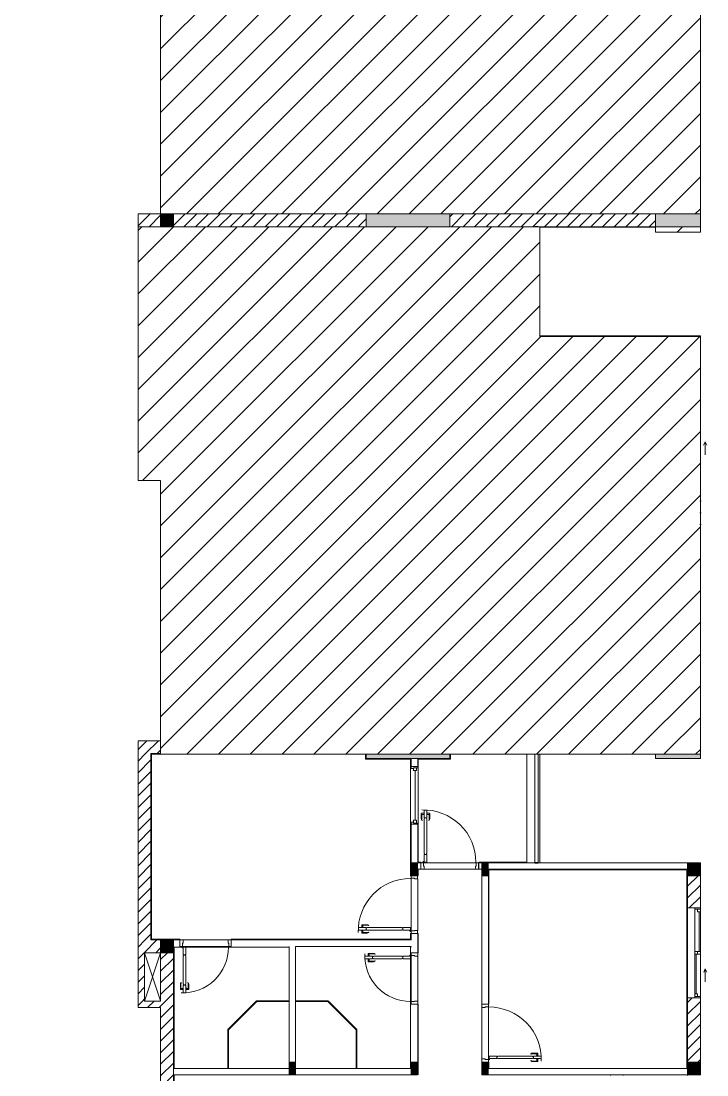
# Model space of a CAD drawing. Header units: millimetres. Extents: x 31444 to 224909, y 392 to 78637.
# Drawn here: x 214236 to 224909, y 48437 to 64837 of the extents above; entities that cross this region are included whole.
import ezdxf

# ---------------------------------------------------------------- set-up
doc = ezdxf.new("R2010")
doc.units = ezdxf.units.MM
doc.linetypes.add('IMPORT-Dash _2_', pattern=[6, 3, -3])
for name, color, linetype, lineweight in [('0-2', 130, 'Continuous', 9), ('A-DETL-GENF-6', 20, 'Continuous', 9), ('A-DETL-GENF-7', 130, 'Continuous', 9), ('A-DETL-THIN-3', 151, 'Continuous', 9), ('A-DOOR-2', 130, 'Continuous', 9), ('A-FLOR-1', 130, 'Continuous', 9), ('A-FLOR-HRAL-5', 130, 'Continuous', 9), ('A-GLAZ-6', 130, 'Continuous', 9), ('A-GLAZ-CURT-4', 130, 'Continuous', 9), ('A-WALL-1', 130, 'Continuous', 9), ('A-WALL-PATT-3', 130, 'Continuous', 9), ('A_1404_dwg-1', 130, 'Continuous', 9), ('I-WALL', 130, 'Continuous', 9), ('I-WALL-1', 130, 'Continuous', 9), ('S-COLS-1', 130, 'Continuous', 9), ('S-COLS-11', 130, 'IMPORT-Dash _2_', 9), ('S-COLS-2', 130, 'Continuous', 9), ('S-COLS-4', 130, 'Continuous', 9), ('S-COLS-HDLN-2', 130, 'IMPORT-Dash _2_', 9)]:
    doc.layers.add(name, color=color, linetype=linetype, lineweight=lineweight)
pattern_1 = [(45, (0, 0), (-90.50967, 90.50967), [])]

# ---------------------------------------------------------------- blocks, each defined once
blk = doc.blocks.new('A_1404_dwg_NCV_TKTC_KET CAU_rvt-1-TKTC_MB HOÀN THIỆN SÀN TẦNG 3-4-4819833-KeyPlan-CH3')
at = {"layer": 'S-COLS-1'}
for points in [[(123353, 61637), (123353, 61837), (122053, 61837), (122053, 61637)], [(127253, 61562), (127252, 61837), (126553, 61837), (126553, 61637), (127252, 61637), (127252, 61562)], [(122863, 53362), (123353, 53362), (123353, 53427), (122053, 53427), (122053, 53362), (122853, 53362)], [(126553, 53362), (127253, 53362), (127252, 53427), (126553, 53427)]]:
    blk.add_hatch(color=256, dxfattribs=at).paths.add_polyline_path(points)
at = {"layer": 'S-COLS-2'}
for p, q in [((122053, 61837), (122053, 61637)), ((123353, 61637), (123353, 61837)), ((126553, 61837), (126553, 61637)), ((127253, 61562), (127253, 61912))]:
    blk.add_line(p, q, dxfattribs=at)
at = {"layer": 'S-COLS-2', "flags": 128}
blk.add_lwpolyline([(126553, 53427), (126553, 53362), (127253, 53362), (127253, 53712)], dxfattribs=at)
blk = doc.blocks.new('A_1404_dwg_DOOR_CW_01 CANH MO-PANEL KINH - DIW_01-900x2200-CỬA GỖ VÂN LAMINATE-V95-TKTC_MB HOÀN THIỆN SÀN TẦNG 3-4-4819903-KeyPlan-CH3')
at = {"layer": 'A-DETL-GENF-7'}
for p, q in [((38814, 28421), (38818, 28414)), ((38840, 28429), (38919, 28429)), ((38902, 28421), (38840, 28421)), ((38906, 28386), (38906, 28417)), ((38923, 28386), (38923, 28425)), ((38814, 28307), (38818, 28314)), ((38902, 28307), (38840, 28307)), ((38840, 28299), (38919, 28299)), ((38906, 28342), (38906, 28311)), ((38923, 28342), (38923, 28303))]:
    blk.add_line(p, q, dxfattribs=at)
at = {"layer": 'A-DETL-GENF-7', "flags": 128}
for points in [[(38285, 28344), (38285, 28384), (38165, 28384), (38165, 28344)], [(38299, 28350), (38299, 28344), (38841, 28344), (38841, 28350), (38855, 28350), (38855, 28378), (38841, 28378), (38841, 28384), (38299, 28384), (38299, 28378), (38285, 28378), (38285, 28350)], [(38975, 28384), (38975, 28344), (38855, 28344), (38855, 28384)], [(38895, 28386), (38895, 28384), (38934, 28384), (38934, 28386)], [(38895, 28342), (38895, 28344), (38934, 28344), (38934, 28342)]]:
    blk.add_lwpolyline(points, close=True, dxfattribs=at)
at = {"layer": 'A-DETL-GENF-7'}
blk.add_circle((38163, 28394), 10, dxfattribs=at)
for centre, radius, start, end in [((38163, 28394), 814, 270, 2), ((38840, 28384), 45, 90, 125), ((38840, 28384), 37, 90, 125), ((38902, 28417), 4, 0, 90), ((38919, 28425), 4, 0, 90), ((38840, 28344), 45, 235, 270), ((38840, 28344), 37, 235, 270), ((38902, 28311), 4, 270, 0), ((38919, 28303), 4, 270, 0)]:
    blk.add_arc(centre, radius, start, end, dxfattribs=at)
at = {"layer": 'A-DOOR-2'}
blk.add_line((38153, 28394), (38153, 28369), dxfattribs=at)
at = {"layer": 'A-DOOR-2', "flags": 128}
blk.add_lwpolyline([(38053, 28437), (38053, 28387), (38103, 28387), (38103, 28397), (38153, 28397), (38153, 28437)], close=True, dxfattribs=at)
blk.add_lwpolyline([(38153, 27537), (38153, 27577), (38103, 27577), (38103, 27587), (38053, 27587), (38053, 27537)], dxfattribs=at)
blk = doc.blocks.new('A_1404_dwg_DOOR_CW_01 CANH MO-PANEL KINH - DIG_02-800x2200-CỬA NHÔM KÍNH-V60-TKTC_MB HOÀN THIỆN SÀN TẦNG 3-4-4819851-KeyPlan-CH3')
at = {"layer": 'A-DETL-GENF-7'}
for p, q in [((104713, 29524), (104713, 29603)), ((104756, 29607), (104717, 29607)), ((104721, 29586), (104721, 29524)), ((104756, 29590), (104725, 29590)), ((104800, 29607), (104839, 29607)), ((104800, 29590), (104831, 29590)), ((104835, 29586), (104835, 29524)), ((104843, 29524), (104843, 29603)), ((104721, 29498), (104728, 29503)), ((104835, 29498), (104828, 29503))]:
    blk.add_line(p, q, dxfattribs=at)
at = {"layer": 'A-DETL-GENF-7', "flags": 128}
for points in [[(104756, 29579), (104758, 29579), (104758, 29619), (104756, 29619)], [(104798, 29659), (104758, 29659), (104758, 29539), (104798, 29539)], [(104764, 29083), (104758, 29083), (104758, 29525), (104764, 29525), (104764, 29539), (104792, 29539), (104792, 29525), (104798, 29525), (104798, 29083), (104792, 29083), (104792, 29069), (104764, 29069)], [(104800, 29579), (104798, 29579), (104798, 29619), (104800, 29619)], [(104758, 29069), (104798, 29069), (104798, 28949), (104758, 28949)]]:
    blk.add_lwpolyline(points, close=True, dxfattribs=at)
at = {"layer": 'A-DETL-GENF-7'}
blk.add_circle((104808, 28947), 10, dxfattribs=at)
for centre, radius, start, end in [((104808, 28947), 714, 88, 180), ((104717, 29603), 4, 90, 180), ((104758, 29524), 45, 180, 215), ((104725, 29586), 4, 90, 180), ((104758, 29524), 37, 180, 215), ((104798, 29524), 37, 325, 0), ((104831, 29586), 4, 0, 90), ((104798, 29524), 45, 325, 0), ((104839, 29603), 4, 0, 90)]:
    blk.add_arc(centre, radius, start, end, dxfattribs=at)
at = {"layer": 'A-DOOR-2'}
blk.add_line((104808, 28937), (104783, 28937), dxfattribs=at)
at = {"layer": 'A-DOOR-2', "flags": 128}
for points in [[(104051, 28837), (104051, 28937), (104091, 28937), (104091, 28887), (104101, 28887), (104101, 28837)], [(104801, 28837), (104801, 28887), (104811, 28887), (104811, 28937), (104851, 28937), (104851, 28837)]]:
    blk.add_lwpolyline(points, close=True, dxfattribs=at)
blk = doc.blocks.new('A_1404_dwg_DOOR_CW_01 CANH MO-PANEL KINH - DIW_01-900x2200-CỬA GỖ VÂN LAMINATE-553375-TKTC_MB HOÀN THIỆN SÀN TẦNG 3-4-4819841-KeyPlan-CH3')
at = {"layer": 'A-DETL-GENF-7'}
for p, q in [((49615, 40124), (49615, 40203)), ((49658, 40207), (49619, 40207)), ((49623, 40186), (49623, 40124)), ((49658, 40190), (49627, 40190)), ((49702, 40207), (49741, 40207)), ((49702, 40190), (49733, 40190)), ((49737, 40186), (49737, 40124)), ((49745, 40124), (49745, 40203)), ((49623, 40098), (49629, 40103)), ((49736, 40098), (49730, 40103))]:
    blk.add_line(p, q, dxfattribs=at)
at = {"layer": 'A-DETL-GENF-7', "flags": 128}
for points in [[(49658, 40179), (49660, 40179), (49660, 40219), (49658, 40219)], [(49700, 40259), (49660, 40259), (49660, 40139), (49700, 40139)], [(49702, 40179), (49700, 40179), (49700, 40219), (49702, 40219)], [(49666, 39583), (49660, 39583), (49660, 40125), (49666, 40125), (49666, 40139), (49694, 40139), (49694, 40125), (49700, 40125), (49700, 39583), (49694, 39583), (49694, 39569), (49666, 39569)], [(49660, 39569), (49700, 39569), (49700, 39449), (49660, 39449)]]:
    blk.add_lwpolyline(points, close=True, dxfattribs=at)
at = {"layer": 'A-DETL-GENF-7'}
blk.add_circle((49710, 39447), 10, dxfattribs=at)
for centre, radius, start, end in [((49710, 39447), 814, 88, 180), ((49619, 40203), 4, 90, 180), ((49627, 40186), 4, 90, 180), ((49733, 40186), 4, 0, 90), ((49741, 40203), 4, 0, 90), ((49660, 40124), 45, 180, 215), ((49660, 40124), 37, 180, 215), ((49700, 40124), 37, 325, 0), ((49700, 40124), 45, 325, 0)]:
    blk.add_arc(centre, radius, start, end, dxfattribs=at)
at = {"layer": 'A-DOOR-2'}
blk.add_line((49710, 39437), (49685, 39437), dxfattribs=at)
at = {"layer": 'A-DOOR-2', "flags": 128}
for points in [[(48853, 39337), (48853, 39437), (48893, 39437), (48893, 39387), (48903, 39387), (48903, 39337)], [(49703, 39337), (49703, 39387), (49713, 39387), (49713, 39437), (49753, 39437), (49753, 39337)]]:
    blk.add_lwpolyline(points, close=True, dxfattribs=at)
blk = doc.blocks.new('A_1404_dwg_M_Fixed - 900 x 1400-901191-TKTC_MB HOÀN THIỆN SÀN TẦNG 3-4-4819853-KeyPlan-CH3')
at = {"layer": 'A-GLAZ-6'}
blk.add_line((107014, 28878), (107788, 28878), dxfattribs=at)
at = {"layer": 'A-GLAZ-6', "flags": 128}
for points in [[(106983, 28900), (106983, 28937), (106951, 28937)], [(106951, 28837), (106970, 28837), (106970, 28900), (107014, 28900), (107014, 28856), (106970, 28856)], [(107832, 28856), (107788, 28856), (107788, 28900), (107832, 28900), (107832, 28837), (107849, 28837)], [(107819, 28900), (107819, 28937), (107851, 28937)]]:
    blk.add_lwpolyline(points, dxfattribs=at)
blk = doc.blocks.new('A_1404_dwg_Railing - 50 x 10mm-901205-TKTC_MB HOÀN THIỆN SÀN TẦNG 3-4-4819863-KeyPlan-CH3')
at = {"layer": 'A-FLOR-HRAL-5', "flags": 128}
blk.add_lwpolyline([(107983, 24612), (107983, 24562), (107973, 24562), (107973, 24612)], close=True, dxfattribs=at)
blk = doc.blocks.new('A_1404_dwg_Railing - Railing-884429-TKTC_MB HOÀN THIỆN SÀN TẦNG 3-4-4819907-KeyPlan-CH3')
at = {"layer": 'A-FLOR-HRAL-5'}
for p, q in [((124678, 53427), (124678, 51741)), ((124728, 51741), (124728, 53427))]:
    blk.add_line(p, q, dxfattribs=at)
at = {"rotation": 90.00000000000074}
blk.add_blockref('A_1404_dwg_Railing - 50 x 10mm-901205-TKTC_MB HOÀN THIỆN SÀN TẦNG 3-4-4819863-KeyPlan-CH3', (149289, -56241), dxfattribs=at)
blk = doc.blocks.new('A_1404_dwg_System Panel - Glazed-901218-TKTC_MB HOÀN THIỆN SÀN TẦNG 3-4-4819900-KeyPlan-CH3')
at = {"layer": 'A-GLAZ-CURT-4'}
blk.add_hatch(color=256, dxfattribs=at).paths.add_polyline_path([(40998, 48549), (41008, 48549), (41003, 49140), (40998, 49136)])
blk.add_line((41008, 48549), (41008, 49140), dxfattribs=at)
at = {"layer": 'A-GLAZ-CURT-4', "flags": 128}
blk.add_lwpolyline([(40998, 49138), (40998, 48549), (41008, 48549)], dxfattribs=at)
blk = doc.blocks.new('A_1404_dwg_System Panel - Glazed-901219-TKTC_MB HOÀN THIỆN SÀN TẦNG 3-4-V107-KeyPlan-CH3')
at = {"layer": 'A-GLAZ-CURT-4'}
blk.add_hatch(color=256, dxfattribs=at).paths.add_polyline_path([(39447, 29483), (39450, 29494), (39003, 29934), (38999, 29931), (39410, 29519)])
blk.add_line((38999, 29931), (39447, 29483), dxfattribs=at)
at = {"layer": 'A-GLAZ-CURT-4', "flags": 128}
blk.add_lwpolyline([(39452, 29492), (39006, 29938), (38999, 29931)], dxfattribs=at)
blk = doc.blocks.new('A_1404_dwg_System Panel - Glazed-901217-TKTC_MB HOÀN THIỆN SÀN TẦNG 3-4-V108-KeyPlan-CH3')
at = {"layer": 'A-GLAZ-CURT-4'}
blk.add_hatch(color=256, dxfattribs=at).paths.add_polyline_path([(39454, 29482), (39953, 29482), (39953, 29492), (39450, 29487), (39450, 29482)])
at = {"layer": 'A-GLAZ-CURT-4', "flags": 128}
blk.add_lwpolyline([(39450, 29482), (39953, 29482), (39953, 29492), (39450, 29492)], close=True, dxfattribs=at)
blk = doc.blocks.new('A_1404_dwg_G1_SOF - BO TRU - 100x200-746114-TKTC_MB HOÀN THIỆN SÀN TẦNG 3-4-4819846-KeyPlan-CH3')
at = {"layer": 'S-COLS-1'}
blk.add_hatch(color=256, dxfattribs=at).paths.add_polyline_path([(49953, 40037), (49953, 40237), (49853, 40237), (49853, 40037)])
at = {"layer": 'S-COLS-1', "flags": 128}
blk.add_lwpolyline([(49853, 40037), (49853, 40237), (49953, 40237), (49953, 40037)], close=True, dxfattribs=at)
at = {"layer": 'S-COLS-HDLN-2'}
for p, q in [((49953, 40037), (49853, 40237)), ((49853, 40037), (49953, 40237))]:
    blk.add_line(p, q, dxfattribs=at)
blk = doc.blocks.new('A_1404_dwg_DOOR_CW_01 CANH MO-PANEL KINH - DIG_01-900x2200-CỬA NHÔM KÍNH-901226-TKTC_MB HOÀN THIỆN SÀN TẦNG 3-4-4819905-KeyPlan-CH3')
at = {"layer": 'A-DETL-GENF-7'}
for p, q in [((37865, 26650), (37865, 26570)), ((37873, 26676), (37879, 26671)), ((37873, 26587), (37873, 26650)), ((37908, 26583), (37877, 26583)), ((37952, 26583), (37983, 26583)), ((37986, 26676), (37980, 26671)), ((37987, 26587), (37987, 26650)), ((37995, 26650), (37995, 26570)), ((37908, 26566), (37869, 26566)), ((37952, 26566), (37991, 26566))]:
    blk.add_line(p, q, dxfattribs=at)
at = {"layer": 'A-DETL-GENF-7', "flags": 128}
for points in [[(37910, 27205), (37950, 27205), (37950, 27325), (37910, 27325)], [(37916, 27191), (37910, 27191), (37910, 26649), (37916, 26649), (37916, 26635), (37944, 26635), (37944, 26649), (37950, 26649), (37950, 27191), (37944, 27191), (37944, 27205), (37916, 27205)], [(37908, 26595), (37910, 26595), (37910, 26555), (37908, 26555)], [(37950, 26515), (37910, 26515), (37910, 26635), (37950, 26635)], [(37952, 26595), (37950, 26595), (37950, 26555), (37952, 26555)]]:
    blk.add_lwpolyline(points, close=True, dxfattribs=at)
at = {"layer": 'A-DETL-GENF-7'}
blk.add_circle((37960, 27327), 10, dxfattribs=at)
for centre, radius, start, end in [((37960, 27327), 814, 180, 272), ((37910, 26650), 45, 145, 180), ((37869, 26570), 4, 180, 270), ((37910, 26650), 37, 145, 180), ((37877, 26587), 4, 180, 270), ((37950, 26650), 37, 0, 35), ((37983, 26587), 4, 270, 0), ((37950, 26650), 45, 0, 35), ((37991, 26570), 4, 270, 0)]:
    blk.add_arc(centre, radius, start, end, dxfattribs=at)
at = {"layer": 'A-DOOR-2'}
blk.add_line((37960, 27337), (37935, 27337), dxfattribs=at)
at = {"layer": 'A-DOOR-2', "flags": 128}
for points in [[(37153, 27437), (37103, 27437), (37103, 27337), (37143, 27337), (37143, 27387), (37153, 27387)], [(38003, 27437), (37953, 27437), (37953, 27387), (37963, 27387), (37963, 27337), (38003, 27337)]]:
    blk.add_lwpolyline(points, close=True, dxfattribs=at)
blk = doc.blocks.new('A_1404_dwg_System Panel - Glazed-901212-TKTC_MB HOÀN THIỆN SÀN TẦNG 3-4-V109-KeyPlan-CH3')
at = {"layer": 'A-GLAZ-CURT-4'}
blk.add_hatch(color=256, dxfattribs=at).paths.add_polyline_path([(40551, 29482), (40555, 29487), (40551, 29492), (40053, 29492), (40053, 29482)])
at = {"layer": 'A-GLAZ-CURT-4', "flags": 128}
blk.add_lwpolyline([(40553, 29492), (40053, 29492), (40053, 29482), (40555, 29482)], dxfattribs=at)
blk = doc.blocks.new('A_1404_dwg_System Panel - Glazed-901210-TKTC_MB HOÀN THIỆN SÀN TẦNG 3-4-4819895-KeyPlan-CH3')
at = {"layer": 'A-GLAZ-CURT-4'}
blk.add_hatch(color=256, dxfattribs=at).paths.add_polyline_path([(39008, 48549), (39003, 49140), (38998, 49140), (38999, 48549)])
blk.add_line((39008, 48549), (39008, 49138), dxfattribs=at)
at = {"layer": 'A-GLAZ-CURT-4', "flags": 128}
blk.add_lwpolyline([(38998, 49140), (38998, 48549), (39008, 48549)], dxfattribs=at)
blk = doc.blocks.new('A_1404_dwg_System Panel - Glazed-901211-TKTC_MB HOÀN THIỆN SÀN TẦNG 3-4-V110-KeyPlan-CH3')
at = {"layer": 'A-GLAZ-CURT-4'}
blk.add_hatch(color=256, dxfattribs=at).paths.add_polyline_path([(40558, 29483), (41003, 29934), (40998, 29936), (40555, 29487)])
at = {"layer": 'A-GLAZ-CURT-4', "flags": 128}
blk.add_lwpolyline([(40999, 29938), (40551, 29490), (40558, 29483), (41006, 29931)], close=True, dxfattribs=at)
blk = doc.blocks.new('A_1404_dwg_Railing - 50 x 10mm-901205-TKTC_MB HOÀN THIỆN SÀN TẦNG 3-4-V113-KeyPlan-CH3')
at = {"layer": 'A-FLOR-HRAL-5'}
blk.add_line((124678, 61640), (124728, 61640), dxfattribs=at)
blk = doc.blocks.new('A_1404_dwg_Railing - Railing-1015808-TKTC_MB HOÀN THIỆN SÀN TẦNG 3-4-4819942-KeyPlan-CH3')
blk.add_blockref('A_1404_dwg_Railing - 50 x 10mm-901205-TKTC_MB HOÀN THIỆN SÀN TẦNG 3-4-V113-KeyPlan-CH3', (0, 0))
blk = doc.blocks.new('A_1404_dwg_NCV_TKTC_TANG 3 - 4_rvt-1-TKTC_MB HOÀN THIỆN SÀN TẦNG 3-4-4819943-KeyPlan-CH3')
at = {"layer": 'A-WALL-PATT-3'}
for points in [[(118703, 50547), (118713, 50547), (118713, 53437), (118703, 53437), (118703, 53427)], [(118713, 53427), (118852, 53427), (118852, 53437), (118713, 53437)], [(122053, 53352), (122053, 53427), (122043, 53427), (122043, 53352)], [(122743, 53352), (122753, 53352), (122753, 53362), (122053, 53362), (122053, 53352)], [(122903, 53352), (123363, 53352), (123363, 53362), (122863, 53362), (122863, 53352)], [(123363, 53362), (123363, 53427), (123353, 53427), (123353, 53362)], [(124425, 51627), (127053, 51627), (127053, 51637), (123953, 51637), (123953, 51627), (123963, 51627)]]:
    blk.add_hatch(color=256, dxfattribs=at).paths.add_polyline_path(points)
h = blk.add_hatch(color=256, dxfattribs=at)
h.paths.add_polyline_path([(122743, 50547), (122753, 50547), (122753, 50637), (122743, 50637)])
h.paths.add_polyline_path([(122743, 51537), (122753, 51537), (122753, 52337), (122743, 52337), (122743, 51637)])
h.paths.add_polyline_path([(122753, 53237), (122753, 53352), (122743, 53352), (122743, 53237)])
h = blk.add_hatch(color=256, dxfattribs=at)
h.paths.add_polyline_path([(122863, 51747), (122863, 52337), (122853, 52337), (122853, 51747)])
h.paths.add_polyline_path([(122863, 53237), (122863, 53362), (122853, 53362), (122853, 53237)])
h = blk.add_hatch(color=256, dxfattribs=at)
h.paths.add_polyline_path([(124425, 51737), (124553, 51737), (124553, 51747), (123803, 51747), (123803, 51737), (123953, 51737)])
h.paths.add_polyline_path([(122903, 51737), (122903, 51747), (122853, 51747), (122853, 51737), (122863, 51737)])
h = blk.add_hatch(color=256, dxfattribs=at)
h.paths.add_polyline_path([(122863, 48437), (122863, 49537), (122853, 49537), (122853, 48437)])
h.paths.add_polyline_path([(122863, 50337), (122863, 50637), (122853, 50637), (122853, 50337)])
h.paths.add_polyline_path([(122853, 51537), (122863, 51537), (122863, 51637), (122853, 51637)])
h = blk.add_hatch(color=256, dxfattribs=at)
h.paths.add_polyline_path([(123963, 48547), (123963, 48637), (123953, 48637), (123953, 48547)])
h.paths.add_polyline_path([(123953, 49537), (123963, 49537), (123963, 51627), (123953, 51627), (123953, 51537)])
h = blk.add_hatch(color=256, dxfattribs=at)
h.paths.add_polyline_path([(127053, 48537), (127053, 49635), (127043, 49635), (127043, 48537)])
h.paths.add_polyline_path([(127043, 51035), (127053, 51037), (127053, 51627), (127043, 51627), (127043, 51037)])
h = blk.add_hatch(color=256, dxfattribs=at)
h.paths.add_polyline_path([(119052, 50537), (119153, 50537), (119153, 50547), (118703, 50547), (118703, 50537), (118852, 50537)])
h.paths.add_polyline_path([(119953, 50537), (122753, 50537), (122753, 50547), (119953, 50547)])
h = blk.add_hatch(color=256, dxfattribs=at)
h.paths.add_polyline_path([(119063, 45437), (119063, 45587), (119053, 45587), (119053, 45437), (119063, 45437)])
h.paths.add_polyline_path([(119063, 46677), (119063, 48437), (119053, 48437), (119053, 46677)])
at = {"layer": 'A-FLOR-1'}
for p, q in [((122753, 50677), (122753, 51497)), ((123753, 51637), (122953, 51637)), ((122853, 51487), (122853, 50687)), ((119193, 50437), (119913, 50437)), ((122753, 50297), (122753, 49577)), ((123853, 48687), (123853, 49487)), ((123953, 49497), (123953, 48677)), ((119053, 48547), (119053, 48537)), ((119903, 48537), (119903, 48549)), ((121903, 48549), (121903, 48537)), ((125853, 48427), (125853, 48437)), ((126053, 48437), (126053, 48427)), ((127053, 48427), (127053, 48437))]:
    blk.add_line(p, q, dxfattribs=at)
at = {"layer": 'A-FLOR-1', "flags": 128}
for points in [[(119203, 50537), (119903, 50537)], [(122853, 50287), (122853, 49587)]]:
    blk.add_lwpolyline(points, close=True, dxfattribs=at)
at = {"layer": 'A-WALL-1'}
for p, q in [((127053, 59937), (124753, 59937)), ((127053, 59929), (127053, 59937)), ((122753, 53352), (122753, 53237)), ((122853, 53237), (122853, 53362)), ((124553, 51747), (124553, 53427)), ((124753, 53427), (124753, 51737)), ((122753, 53237), (122853, 53237)), ((122853, 52337), (122753, 52337)), ((122753, 52337), (122753, 51737)), ((122853, 51747), (122853, 52337)), ((122853, 51737), (122853, 51747)), ((122903, 51737), (122853, 51737)), ((122903, 51637), (122903, 51737)), ((122943, 51737), (123763, 51737)), ((123803, 51737), (123803, 51637)), ((123853, 51737), (123803, 51737)), ((124678, 51737), (123953, 51737)), ((127053, 51737), (124728, 51737)), ((127053, 51637), (127053, 51737)), ((122753, 50677), (122753, 51497)), ((122853, 51637), (122863, 51637)), ((122863, 51637), (122903, 51637)), ((123753, 51637), (122953, 51637)), ((123803, 51637), (123843, 51637)), ((123843, 51637), (123853, 51637)), ((123953, 51536), (123853, 51536)), ((123953, 51637), (127053, 51637)), ((123953, 49537), (123953, 51536)), ((122853, 51487), (122853, 50687)), ((119053, 50537), (119053, 50437)), ((119153, 50537), (119053, 50537)), ((119153, 50437), (119153, 50537)), ((119203, 50537), (119903, 50537)), ((119953, 50537), (119953, 50437)), ((120853, 50537), (119953, 50537)), ((122853, 50637), (122753, 50637)), ((122753, 50637), (122753, 50547)), ((122853, 50337), (122853, 50637)), ((120853, 50437), (120853, 49592)), ((122753, 50337), (122853, 50337)), ((122853, 50287), (122853, 49587)), ((120853, 49592), (120853, 49582)), ((120853, 49582), (120853, 48637)), ((120953, 49582), (120953, 49592)), ((120953, 48637), (120953, 49582)), ((122853, 49537), (122753, 49537)), ((122853, 48637), (122853, 49537)), ((123853, 49537), (123953, 49537)), ((123853, 48687), (123853, 49487)), ((123953, 49497), (123953, 48677)), ((123953, 48637), (123853, 48637)), ((122753, 48537), (120953, 48537)), ((120953, 48437), (122753, 48437)), ((127053, 48537), (123953, 48537)), ((123953, 48437), (127053, 48437)), ((127053, 48437), (127053, 48537))]:
    blk.add_line(p, q, dxfattribs=at)
at = {"layer": 'A-WALL-1', "flags": 128}
for points in [[(122853, 53362), (122753, 53362), (122753, 53352)], [(123853, 51536), (123853, 51536), (123853, 49537)], [(122753, 50547), (122753, 50537), (120853, 50537)], [(120953, 49592), (120953, 50437), (122753, 50437), (122753, 50427)], [(120853, 48537), (119053, 48537), (119053, 48437), (120853, 48437)]]:
    blk.add_lwpolyline(points, dxfattribs=at)
at = {"layer": 'I-WALL'}
for p, q in [((122753, 53237), (122753, 53352)), ((122853, 53362), (122853, 53237)), ((122743, 52337), (122743, 53237)), ((122863, 53237), (122863, 52337)), ((122753, 51737), (122753, 52337)), ((122853, 52337), (122853, 51747)), ((122853, 51737), (122903, 51737)), ((123803, 51737), (123853, 51737)), ((123953, 51536), (123953, 49537)), ((127043, 49635), (127043, 51035)), ((127053, 51035), (127053, 49635)), ((119053, 50537), (119153, 50537)), ((119953, 50537), (120853, 50537)), ((122753, 50547), (122753, 50637)), ((122853, 50637), (122853, 50337)), ((119953, 50427), (119153, 50427)), ((122743, 49537), (122743, 50337)), ((122853, 49537), (122853, 48637))]:
    blk.add_line(p, q, dxfattribs=at)
at = {"layer": 'I-WALL-1'}
for p, q in [((118852, 61637), (118713, 61637)), ((119052, 61637), (118852, 61637)), ((121493, 61637), (119052, 61637)), ((122853, 51747), (122853, 51737)), ((122863, 51637), (122853, 51637)), ((127053, 51637), (123953, 51637)), ((118852, 50537), (119052, 50537)), ((120853, 50427), (120853, 50437)), ((127053, 48537), (127053, 48637)), ((122743, 48537), (122753, 48537)), ((127043, 48537), (127053, 48537))]:
    blk.add_line(p, q, dxfattribs=at)
at = {"layer": 'I-WALL-1', "flags": 128}
for points in [[(118852, 53437), (118713, 53437), (118703, 53437), (118703, 50547), (118703, 50537), (118852, 50537)], [(119153, 50537), (119153, 50547), (118713, 50547), (118713, 53427), (118852, 53427)], [(122043, 53427), (122043, 53352), (122053, 53352), (122743, 53352), (122743, 53237), (122753, 53237)], [(122753, 53352), (122753, 53362), (122053, 53362), (122053, 53427)], [(122853, 53237), (122863, 53237), (122863, 53352), (123363, 53352), (123363, 53362), (123363, 53427)], [(123353, 53427), (123353, 53362), (122863, 53362), (122853, 53362)], [(122753, 52337), (122743, 52337), (122743, 51537), (122753, 51537)], [(122903, 51737), (122903, 51747), (122863, 51747), (122863, 52337), (122853, 52337)], [(123953, 51737), (124553, 51737), (124553, 51747), (123803, 51747), (123803, 51737)], [(122853, 51537), (122863, 51537), (122863, 51627)], [(123953, 49537), (123963, 49537), (123963, 51627), (127043, 51627), (127043, 51035), (127053, 51035), (127053, 51537)], [(127053, 51537), (127053, 51627), (127053, 51637)], [(122753, 50637), (122743, 50637), (122743, 50547), (119953, 50547), (119953, 50537)], [(120853, 50537), (122753, 50537), (122753, 50547)], [(122853, 50337), (122863, 50337), (122863, 50637), (122853, 50637)], [(119053, 50437), (119053, 50427), (119053, 48547)], [(119063, 48547), (119063, 50427), (119153, 50427), (119153, 50437)], [(119953, 50437), (119953, 50427), (120843, 50427)], [(122743, 50427), (122743, 50337), (122753, 50337)], [(122753, 49537), (122743, 49537), (122743, 48547)], [(122863, 48437), (122863, 49537), (122853, 49537)], [(127053, 48637), (127053, 49635), (127043, 49635), (127043, 48547)], [(123963, 48547), (123963, 48637), (123953, 48637)], [(119063, 48437), (119053, 48437), (119053, 46677), (119063, 46677), (119063, 48427)]]:
    blk.add_lwpolyline(points, dxfattribs=at)
for name, p in [('A_1404_dwg_Railing - Railing-1015808-TKTC_MB HOÀN THIỆN SÀN TẦNG 3-4-4819942-KeyPlan-CH3', (0, 0)), ('A_1404_dwg_Railing - Railing-884429-TKTC_MB HOÀN THIỆN SÀN TẦNG 3-4-4819907-KeyPlan-CH3', (0, 0)), ('A_1404_dwg_System Panel - Glazed-901210-TKTC_MB HOÀN THIỆN SÀN TẦNG 3-4-4819895-KeyPlan-CH3', (80900, 0)), ('A_1404_dwg_System Panel - Glazed-901218-TKTC_MB HOÀN THIỆN SÀN TẦNG 3-4-4819900-KeyPlan-CH3', (80900, 0))]:
    blk.add_blockref(name, p)
for name, p, rotation in [('A_1404_dwg_M_Fixed - 900 x 1400-901191-TKTC_MB HOÀN THIỆN SÀN TẦNG 3-4-4819853-KeyPlan-CH3', (151690, -54614), 90), ('A_1404_dwg_DOOR_CW_01 CANH MO-PANEL KINH - DIG_01-900x2200-CỬA NHÔM KÍNH-901226-TKTC_MB HOÀN THIỆN SÀN TẦNG 3-4-4819905-KeyPlan-CH3', (160905, 79074), 180), ('A_1404_dwg_G1_SOF - BO TRU - 100x200-746114-TKTC_MB HOÀN THIỆN SÀN TẦNG 3-4-4819846-KeyPlan-CH3', (172705, 91774), 180), ('A_1404_dwg_G1_SOF - BO TRU - 100x200-746114-TKTC_MB HOÀN THIỆN SÀN TẦNG 3-4-4819846-KeyPlan-CH3', (173805, 91774), 180), ('A_1404_dwg_DOOR_CW_01 CANH MO-PANEL KINH - DIW_01-900x2200-CỬA GỖ VÂN LAMINATE-V95-TKTC_MB HOÀN THIỆN SÀN TẦNG 3-4-4819903-KeyPlan-CH3', (160905, 79074), 180), ('A_1404_dwg_DOOR_CW_01 CANH MO-PANEL KINH - DIG_02-800x2200-CỬA NHÔM KÍNH-V60-TKTC_MB HOÀN THIỆN SÀN TẦNG 3-4-4819851-KeyPlan-CH3', (224004, 79374), 180), ('A_1404_dwg_DOOR_CW_01 CANH MO-PANEL KINH - DIG_02-800x2200-CỬA NHÔM KÍNH-V60-TKTC_MB HOÀN THIỆN SÀN TẦNG 3-4-4819851-KeyPlan-CH3', (151690, -54514), 90), ('A_1404_dwg_System Panel - Glazed-901211-TKTC_MB HOÀN THIỆN SÀN TẦNG 3-4-V110-KeyPlan-CH3', (160905, 79074), 180), ('A_1404_dwg_System Panel - Glazed-901212-TKTC_MB HOÀN THIỆN SÀN TẦNG 3-4-V109-KeyPlan-CH3', (160905, 79074), 180), ('A_1404_dwg_System Panel - Glazed-901217-TKTC_MB HOÀN THIỆN SÀN TẦNG 3-4-V108-KeyPlan-CH3', (160905, 79074), 180), ('A_1404_dwg_System Panel - Glazed-901219-TKTC_MB HOÀN THIỆN SÀN TẦNG 3-4-V107-KeyPlan-CH3', (160905, 79074), 180), ('A_1404_dwg_DOOR_CW_01 CANH MO-PANEL KINH - DIW_01-900x2200-CỬA GỖ VÂN LAMINATE-553375-TKTC_MB HOÀN THIỆN SÀN TẦNG 3-4-4819841-KeyPlan-CH3', (84516, 98390), 270), ('A_1404_dwg_G1_SOF - BO TRU - 100x200-746114-TKTC_MB HOÀN THIỆN SÀN TẦNG 3-4-4819846-KeyPlan-CH3', (170805, 88674), 180), ('A_1404_dwg_G1_SOF - BO TRU - 100x200-746114-TKTC_MB HOÀN THIỆN SÀN TẦNG 3-4-4819846-KeyPlan-CH3', (172705, 88674), 180), ('A_1404_dwg_G1_SOF - BO TRU - 100x200-746114-TKTC_MB HOÀN THIỆN SÀN TẦNG 3-4-4819846-KeyPlan-CH3', (173805, 88674), 180)]:
    blk.add_blockref(name, p, dxfattribs=dict(rotation=rotation))
blk = doc.blocks.new('A_1404_dwg_1_FAMILY RVT - W01-WxH 1400x1400xmm-389822-TKTC_MB HOÀN THIỆN SÀN TẦNG 3-4-4819949-KeyPlan-CH3')
at = {"layer": 'A-GLAZ-6'}
for p, q in [((49052, 78237), (49052, 78037)), ((49072, 78237), (49072, 78148)), ((49730, 78237), (49775, 78237)), ((50001, 78313), (50204, 78313)), ((50433, 78237), (50433, 78148)), ((49116, 78215), (49730, 78215)), ((49775, 78192), (49730, 78192)), ((49775, 78170), (50389, 78170))]:
    blk.add_line(p, q, dxfattribs=at)
at = {"layer": 'A-GLAZ-6', "flags": 128}
for points in [[(50452, 78037), (50452, 78237), (49052, 78237), (49116, 78237)], [(49730, 78148), (49730, 78237), (49116, 78237), (49116, 78192), (49072, 78192)], [(49775, 78148), (49775, 78237), (50433, 78237), (50452, 78237)], [(50052, 78339), (50001, 78313), (50052, 78288)], [(49052, 78148), (49072, 78148), (49730, 78148), (49775, 78148), (50389, 78148), (50452, 78148)], [(50433, 78192), (50389, 78192), (50389, 78148)]]:
    blk.add_lwpolyline(points, dxfattribs=at)
blk = doc.blocks.new('A_1404_dwg_1_FAMILY RVT - W01-WxH 1400x1400xmm-389822-TKTC_MB HOÀN THIỆN SÀN TẦNG 3-4-V115-KeyPlan-CH3')
at = {"layer": 'A-GLAZ-6'}
for p, q in [((127253, 58560), (127253, 59174)), ((127253, 58560), (127253, 58515)), ((127329, 58289), (127329, 58086))]:
    blk.add_line(p, q, dxfattribs=at)
at = {"layer": 'A-GLAZ-6', "flags": 128}
for points in [[(127253, 57837), (127253, 59237), (127253, 59174)], [(127253, 58515), (127253, 57856), (127253, 57837)], [(127354, 58238), (127329, 58289), (127303, 58238)]]:
    blk.add_lwpolyline(points, dxfattribs=at)
blk = doc.blocks.new('A_1404_dwg_G1_SOF - BO TRU - 200x200-V46-TKTC_MB HOÀN THIỆN SÀN TẦNG 3-4-V116-KeyPlan-CH3')
at = {"layer": 'S-COLS-11'}
blk.add_hatch(color=256, dxfattribs=at).paths.add_polyline_path([(119052, 61637), (119052, 61837), (118852, 61837), (118852, 61637)])
at = {"layer": 'S-COLS-4'}
for p, q in [((118852, 61637), (118852, 61837)), ((119052, 61837), (119052, 61637))]:
    blk.add_line(p, q, dxfattribs=at)
at = {"layer": 'S-COLS-HDLN-2'}
for p, q in [((118852, 61837), (119052, 61637)), ((119052, 61837), (118852, 61637))]:
    blk.add_line(p, q, dxfattribs=at)
blk = doc.blocks.new('A_1404_dwg_G1_SOF - BO TRU - 200x200-V45-TKTC_MB HOÀN THIỆN SÀN TẦNG 3-4-4820025-KeyPlan-CH3')
at = {"layer": 'S-COLS-11'}
blk.add_hatch(color=256, dxfattribs=at).paths.add_polyline_path([(119053, 33637), (119053, 33837), (118853, 33837), (118853, 33637)])
at = {"layer": 'S-COLS-4', "flags": 128}
blk.add_lwpolyline([(119053, 33837), (119053, 33637), (118853, 33637), (118853, 33837)], dxfattribs=at)
at = {"layer": 'S-COLS-HDLN-2'}
for p, q in [((118853, 33837), (119053, 33637)), ((119053, 33837), (118853, 33637))]:
    blk.add_line(p, q, dxfattribs=at)
blk = doc.blocks.new('A_1404_dwg_G1_SOF - BO TRU - 200x200-V122-TKTC_MB HOÀN THIỆN SÀN TẦNG 3-4-V118-KeyPlan-CH3')
at = {"layer": 'S-COLS-11'}
blk.add_hatch(color=256, dxfattribs=at).paths.add_polyline_path([(127252, 59737), (127253, 59737), (127252, 59937), (127053, 59937), (127053, 59929), (127252, 59929), (127252, 59827)])
at = {"layer": 'S-COLS-4', "flags": 128}
blk.add_lwpolyline([(127053, 59937), (127253, 59937), (127253, 59737)], dxfattribs=at)
at = {"layer": 'S-COLS-HDLN-2'}
for p, q in [((127053, 59937), (127061, 59929)), ((127253, 59937), (127244, 59929))]:
    blk.add_line(p, q, dxfattribs=at)
blk = doc.blocks.new('A_1404_dwg_G1_SOF - BO TRU - 200x200-V122-TKTC_MB HOÀN THIỆN SÀN TẦNG 3-4-V119-KeyPlan-CH3')
at = {"layer": 'S-COLS-11'}
blk.add_hatch(color=256, dxfattribs=at).paths.add_polyline_path([(127053, 51537), (127253, 51537), (127253, 51737), (127053, 51737), (127053, 51627)])
at = {"layer": 'S-COLS-4', "flags": 128}
blk.add_lwpolyline([(127053, 51737), (127253, 51737), (127253, 51537), (127053, 51537)], dxfattribs=at)
at = {"layer": 'S-COLS-HDLN-2'}
for p, q in [((127053, 51737), (127253, 51537)), ((127253, 51737), (127053, 51537))]:
    blk.add_line(p, q, dxfattribs=at)
blk = doc.blocks.new('A_1404_dwg_G1_SOF - BO TRU - 200x200-V122-TKTC_MB HOÀN THIỆN SÀN TẦNG 3-4-4820044-KeyPlan-CH3')
at = {"layer": 'S-COLS-11'}
blk.add_hatch(color=256, dxfattribs=at).paths.add_polyline_path([(127252, 67937), (127253, 67937), (127252, 68027)])
at = {"layer": 'S-COLS-4'}
blk.add_line((127253, 68137), (127253, 67937), dxfattribs=at)
blk = doc.blocks.new('A_1404_dwg_G1_SOF - BO TRU - 200x200-V122-TKTC_MB HOÀN THIỆN SÀN TẦNG 3-4-V120-KeyPlan-CH3')
at = {"layer": 'S-COLS-4'}
blk.add_line((127253, 56835), (127253, 56635), dxfattribs=at)
blk = doc.blocks.new('A_1404_dwg-4819832-KeyPlan-CH3')
at = {"layer": 'A-WALL-PATT-3'}
h = blk.add_hatch(dxfattribs=at)
h.set_pattern_fill('FP_23', color=256, style=0, pattern_type=2)
h.set_pattern_definition(pattern_1)
h.paths.add_polyline_path([(119053, 61637), (122053, 61640), (122053, 61837), (119052, 61837)])
h.paths.add_polyline_path([(118830, 61637), (118852, 61637), (118852, 61837), (118503, 61837), (118503, 61637), (118713, 61637)])
h = blk.add_hatch(dxfattribs=at)
h.set_pattern_fill('FP_23', color=256, style=0, pattern_type=2)
h.set_pattern_definition(pattern_1)
h.paths.add_polyline_path([(124728, 61637), (126553, 61640), (126553, 61837), (123353, 61837), (123353, 61637), (124728, 61640)])
h = blk.add_hatch(dxfattribs=at)
h.set_pattern_fill('FP_23', color=256, style=0, pattern_type=2)
h.set_pattern_definition(pattern_1)
h.paths.add_polyline_path([(127252, 56835), (127253, 56835), (127252, 57539)])
h = blk.add_hatch(dxfattribs=at)
h.set_pattern_fill('FP_23', color=256, style=0, pattern_type=2)
h.set_pattern_definition(pattern_1)
h.paths.add_polyline_path([(118703, 53437), (118852, 53437), (118852, 53637), (118503, 53637), (118503, 53437), (118702, 53437)])
h.paths.add_polyline_path([(118852, 53637), (118852, 53637), (118503, 53637)])
h = blk.add_hatch(dxfattribs=at)
h.set_pattern_fill('FP_23', color=256, style=0, pattern_type=2)
h.set_pattern_definition(pattern_1)
h.paths.add_polyline_path([(118703, 50537), (118702, 53437), (118503, 53437), (118503, 50537), (118602, 50537)])
h = blk.add_hatch(dxfattribs=at)
h.set_pattern_fill('FP_23', color=256, style=0, pattern_type=2)
h.set_pattern_definition(pattern_1)
h.paths.add_polyline_path([(127253, 48637), (127253, 49637), (127053, 49635), (127053, 48637)])
h.paths.add_polyline_path([(127253, 51037), (127253, 51537), (127053, 51537), (127053, 51037)])
h = blk.add_hatch(dxfattribs=at)
h.set_pattern_fill('FP_23', color=256, style=0, pattern_type=2)
h.set_pattern_definition(pattern_1)
h.paths.add_polyline_path([(118602, 50337), (118852, 50338), (118852, 50537), (118502, 50537), (118503, 50337)])
h = blk.add_hatch(dxfattribs=at)
h.set_pattern_fill('FP_23', color=256, style=0, pattern_type=2)
h.set_pattern_definition(pattern_1)
h.paths.add_polyline_path([(118503, 49587), (118602, 49587), (118602, 50337), (118502, 50337), (118502, 49587)])
h = blk.add_hatch(dxfattribs=at)
h.set_pattern_fill('FP_23', color=256, style=0, pattern_type=2)
h.set_pattern_definition(pattern_1)
h.paths.add_polyline_path([(119052, 49487), (119052, 50337), (118852, 50337), (118852, 49487)])
h = blk.add_hatch(dxfattribs=at)
h.set_pattern_fill('FP_23', color=256, style=0, pattern_type=2)
h.set_pattern_definition(pattern_1)
h.paths.add_polyline_path([(118703, 49487), (118852, 49487), (118852, 49587), (118502, 49587), (118503, 49487), (118602, 49487)])
h = blk.add_hatch(dxfattribs=at)
h.set_pattern_fill('FP_23', color=256, style=0, pattern_type=2)
h.set_pattern_definition(pattern_1)
h.paths.add_polyline_path([(119052, 45437), (119052, 45587), (118852, 45587), (118852, 45437)])
h.paths.add_polyline_path([(118852, 46677), (119052, 46677), (119052, 49487), (118852, 49487), (118852, 46677)])
at = {"layer": '0-2'}
for p, q in [((118852, 49588), (118602, 50337)), ((118602, 49587), (118852, 50336))]:
    blk.add_line(p, q, dxfattribs=at)
at = {"layer": 'A-FLOR-1'}
for p, q in [((118502, 61637), (118502, 61837)), ((118502, 50537), (118502, 53637))]:
    blk.add_line(p, q, dxfattribs=at)
at = {"layer": 'A-WALL-1'}
for p, q in [((127253, 64835), (127253, 61912)), ((122053, 61637), (122053, 61837)), ((123353, 61837), (123353, 61637)), ((126553, 61637), (126553, 61837)), ((127253, 59237), (127253, 59737)), ((127253, 56835), (127253, 57837)), ((127253, 56635), (127253, 53712)), ((118703, 53437), (118852, 53437)), ((127253, 51037), (127253, 51537)), ((119052, 46677), (119052, 50337)), ((127253, 48637), (127253, 49637))]:
    blk.add_line(p, q, dxfattribs=at)
at = {"layer": 'A-WALL-1', "flags": 128}
for points in [[(118852, 61837), (118503, 61837), (118503, 61636)], [(118852, 53637), (118503, 53637), (118503, 50537)], [(118502, 50537), (118502, 49487), (118852, 49487), (118852, 46677)]]:
    blk.add_lwpolyline(points, dxfattribs=at)
blk.add_lwpolyline([(118852, 49587), (118602, 49587), (118602, 50337), (118852, 50337)], close=True, dxfattribs=at)
for name, p in [('A_1404_dwg_NCV_TKTC_KET CAU_rvt-1-TKTC_MB HOÀN THIỆN SÀN TẦNG 3-4-4819833-KeyPlan-CH3', (0, 0)), ('A_1404_dwg_NCV_TKTC_TANG 3 - 4_rvt-1-TKTC_MB HOÀN THIỆN SÀN TẦNG 3-4-4819943-KeyPlan-CH3', (0, 0)), ('A_1404_dwg_G1_SOF - BO TRU - 200x200-V122-TKTC_MB HOÀN THIỆN SÀN TẦNG 3-4-4820044-KeyPlan-CH3', (0, -3102)), ('A_1404_dwg_G1_SOF - BO TRU - 200x200-V46-TKTC_MB HOÀN THIỆN SÀN TẦNG 3-4-V116-KeyPlan-CH3', (0, 0)), ('A_1404_dwg_G1_SOF - BO TRU - 200x200-V122-TKTC_MB HOÀN THIỆN SÀN TẦNG 3-4-V118-KeyPlan-CH3', (0, 0)), ('A_1404_dwg_1_FAMILY RVT - W01-WxH 1400x1400xmm-389822-TKTC_MB HOÀN THIỆN SÀN TẦNG 3-4-V115-KeyPlan-CH3', (0, 0)), ('A_1404_dwg_G1_SOF - BO TRU - 200x200-V122-TKTC_MB HOÀN THIỆN SÀN TẦNG 3-4-V120-KeyPlan-CH3', (0, 0)), ('A_1404_dwg_G1_SOF - BO TRU - 200x200-V122-TKTC_MB HOÀN THIỆN SÀN TẦNG 3-4-V119-KeyPlan-CH3', (0, 0)), ('A_1404_dwg_G1_SOF - BO TRU - 200x200-V45-TKTC_MB HOÀN THIỆN SÀN TẦNG 3-4-4820025-KeyPlan-CH3', (0, 16700)), ('A_1404_dwg_G1_SOF - BO TRU - 200x200-V122-TKTC_MB HOÀN THIỆN SÀN TẦNG 3-4-V119-KeyPlan-CH3', (0, -3100))]:
    blk.add_blockref(name, p)
at = {"rotation": 270}
blk.add_blockref('A_1404_dwg_1_FAMILY RVT - W01-WxH 1400x1400xmm-389822-TKTC_MB HOÀN THIỆN SÀN TẦNG 3-4-4819949-KeyPlan-CH3', (49016, 100090), dxfattribs=at)

msp = doc.modelspace()

# ---------------------------------------------------------------- hatches: boundary and pattern name
at = {"layer": 'A-DETL-GENF-6'}
h = msp.add_hatch(dxfattribs=at)
h.set_pattern_fill('FP_24', color=256, style=0, pattern_type=2)
h.set_pattern_definition([(45, (97554.92, 0), (-247.4874, 247.4874), [])])
h.paths.add_polyline_path([(131407.5, 53426.9), (139607.6, 53426.9), (139607.6, 57678.6), (139957.5, 57678.6), (139957.5, 61836.9), (131207.5, 61836.9), (131207.5, 61553.6), (131907.5, 61553.6), (131907.5, 61628.6), (133707.4, 61628.6), (133707.4, 59928.6), (131207.5, 59928.6), (131207.5, 53426.9)])
h.paths.add_polyline_path([(224607.5, 53426.9), (224807.4, 53426.9), (224807.4, 59928.6), (222307.5, 59928.6), (222307.5, 61628.6), (224107.4, 61628.6), (224107.5, 61553.6), (224807.4, 61553.6), (224807.4, 61636.9), (216057.4, 61636.9), (216057.5, 57686.9), (216407.3, 57686.9), (216407.4, 53426.9), (224107.5, 53426.9)])
h.paths.add_polyline_path([(223607.5, 61836.9), (224807.4, 61836.9), (224807.4, 68136.9), (222307.5, 68136.9), (222307.5, 69835.3), (224107.4, 69835.3), (224107.5, 69761.9), (224807.4, 69761.9), (224807.4, 70036.9), (216057.4, 70036.9), (216057.5, 65886.9), (216407.3, 65886.9), (216407.4, 61836.9), (223407.5, 61836.9)])

# ---------------------------------------------------------------- linework, layer by layer
at = {"layer": 'A-DETL-THIN-3'}
for p, q in [((224807.4, 61836.9), (224807.4, 68136.9)), ((216407.3, 65886.9), (216407.3, 61836.9)), ((216407.3, 61836.9), (224807.4, 61836.9)), ((216057.4, 61636.9), (216057.4, 57686.9)), ((224807.4, 61636.9), (216057.4, 61636.9)), ((222307.5, 59928.6), (222307.5, 61628.6)), ((222307.5, 61628.6), (224107.4, 61628.6)), ((224107.4, 61628.6), (224107.4, 61553.6)), ((224107.4, 61553.6), (224807.4, 61553.6)), ((224807.4, 61553.6), (224807.4, 61636.9)), ((224807.4, 59928.6), (222307.5, 59928.6)), ((224807.4, 53426.9), (224807.4, 59928.6)), ((216057.4, 57686.9), (216407.3, 57686.9)), ((216407.3, 57686.9), (216407.3, 53426.9)), ((216407.3, 53426.9), (224807.4, 53426.9))]:
    msp.add_line(p, q, dxfattribs=at)

# ---------------------------------------------------------------- block references
at = {"layer": 'A_1404_dwg-1'}
msp.add_blockref('A_1404_dwg-4819832-KeyPlan-CH3', (97554.9, 0), dxfattribs=at)

doc.saveas('drawing.dxf')
